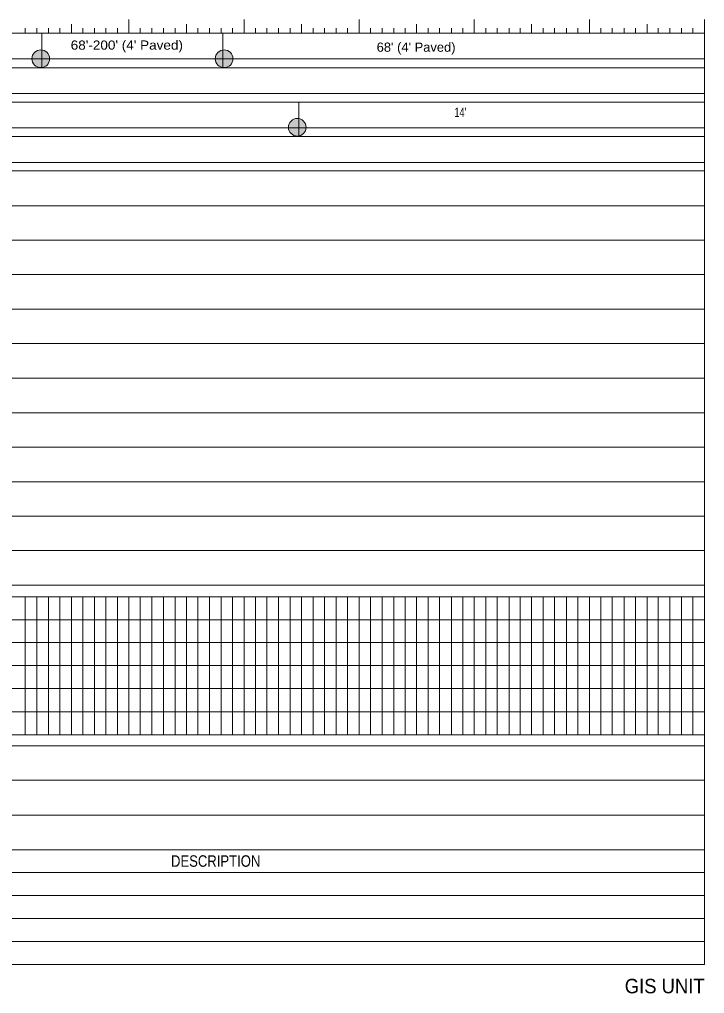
# Model space of a CAD drawing. Extents: x -6.5 to 15.1, y -11.3 to 5.1.
# Drawn here: x 9.13 to 15.09, y -11.3 to -2.82 of the extents above; entities that cross this region are included whole.
import ezdxf
from ezdxf.enums import TextEntityAlignment as Align

# ---------------------------------------------------------------- set-up
doc = ezdxf.new("R2010")
doc.units = 0
doc.header["$LTSCALE"] = 0.04
doc.layers.add('1', color=7, linetype='Continuous', lineweight=13)
doc.layers.add('2', color=7, linetype='Continuous', lineweight=13)

msp = doc.modelspace()

# ---------------------------------------------------------------- hatches: boundary and pattern name
at = {"layer": '1'}
for points in [[(9.391, -3.161, 1), (9.237, -3.161, 1)], [(10.986, -3.161, 1), (10.832, -3.161, 1)], [(11.623, -3.758, 1), (11.469, -3.758, 1)]]:
    msp.add_hatch(color=256, dxfattribs=at).paths.add_polyline_path(points)

# ---------------------------------------------------------------- linework, layer by layer
for p, q in [((9.322, -2.939), (9.322, -3.24)), ((10.897, -2.939), (10.897, -3.24)), ((11.559, -3.538), (11.559, -3.839))]:
    msp.add_line(p, q, dxfattribs=at)
for centre in [(9.314, -3.161), (10.909, -3.161), (11.546, -3.758)]:
    msp.add_circle(centre, 0.077, dxfattribs=at)
at = {"layer": '2'}
for p, q in [((9.58, -2.86), (9.58, -2.939)), ((10.081, -2.819), (10.081, -2.939)), ((10.581, -2.86), (10.581, -2.939)), ((11.082, -2.819), (11.082, -2.939)), ((11.582, -2.86), (11.582, -2.939)), ((12.083, -2.819), (12.083, -2.939)), ((12.584, -2.86), (12.584, -2.939)), ((13.084, -2.819), (13.084, -2.939)), ((13.585, -2.86), (13.585, -2.939)), ((14.088, -2.819), (14.088, -2.939)), ((14.589, -2.86), (14.589, -2.939)), ((15.089, -2.819), (15.089, -2.939)), ((-6.467, -2.939), (15.089, -2.939)), ((9.178, -2.896), (9.178, -2.939)), ((9.279, -2.896), (9.279, -2.939)), ((9.38, -2.896), (9.38, -2.939)), ((9.479, -2.896), (9.479, -2.939)), ((9.679, -2.896), (9.679, -2.939)), ((9.78, -2.896), (9.78, -2.939)), ((9.881, -2.896), (9.881, -2.939)), ((9.982, -2.896), (9.982, -2.939)), ((10.179, -2.896), (10.179, -2.939)), ((10.28, -2.896), (10.28, -2.939)), ((10.381, -2.896), (10.381, -2.939)), ((10.483, -2.896), (10.483, -2.939)), ((10.68, -2.896), (10.68, -2.939)), ((10.781, -2.896), (10.781, -2.939)), ((10.882, -2.896), (10.882, -2.939)), ((10.983, -2.896), (10.983, -2.939)), ((11.181, -2.896), (11.181, -2.939)), ((11.282, -2.896), (11.282, -2.939)), ((11.383, -2.896), (11.383, -2.939)), ((11.484, -2.896), (11.484, -2.939)), ((11.684, -2.896), (11.684, -2.939)), ((11.782, -2.896), (11.782, -2.939)), ((11.883, -2.896), (11.883, -2.939)), ((11.984, -2.896), (11.984, -2.939)), ((12.184, -2.896), (12.184, -2.939)), ((12.283, -2.896), (12.283, -2.939)), ((12.386, -2.896), (12.386, -2.939)), ((12.485, -2.896), (12.485, -2.939)), ((12.685, -2.896), (12.685, -2.939)), ((12.784, -2.896), (12.784, -2.939)), ((12.887, -2.896), (12.887, -2.939)), ((12.986, -2.896), (12.986, -2.939)), ((13.185, -2.896), (13.185, -2.939)), ((13.284, -2.896), (13.284, -2.939)), ((13.388, -2.896), (13.388, -2.939)), ((13.486, -2.896), (13.486, -2.939)), ((13.686, -2.896), (13.686, -2.939)), ((13.785, -2.896), (13.785, -2.939)), ((13.888, -2.896), (13.888, -2.939)), ((13.987, -2.896), (13.987, -2.939)), ((14.187, -2.896), (14.187, -2.939)), ((14.285, -2.896), (14.285, -2.939)), ((14.389, -2.896), (14.389, -2.939)), ((14.488, -2.896), (14.488, -2.939)), ((14.687, -2.896), (14.687, -2.939)), ((14.786, -2.896), (14.786, -2.939)), ((14.89, -2.896), (14.89, -2.939)), ((14.988, -2.896), (14.988, -2.939)), ((15.089, -11.048), (15.089, -2.939)), ((-4.943, -3.163), (15.089, -3.163)), ((-6.467, -3.24), (15.089, -3.24)), ((-4.943, -3.464), (15.089, -3.464)), ((-6.467, -3.538), (15.089, -3.538)), ((-4.943, -3.762), (15.089, -3.762)), ((-5.487, -3.839), (15.089, -3.839)), ((-4.943, -4.065), (15.089, -4.065)), ((-6.467, -4.138), (15.089, -4.138)), ((-5.487, -4.441), (15.089, -4.441)), ((-5.487, -4.742), (15.089, -4.742)), ((-5.487, -5.341), (15.089, -5.341)), ((-5.487, -5.642), (15.089, -5.642)), ((-6.467, -5.943), (15.089, -5.943)), ((-6.467, -6.244), (15.089, -6.244)), ((-6.467, -6.544), (15.089, -6.544)), ((-5.487, -6.845), (15.089, -6.845)), ((-6.467, -7.146), (15.089, -7.146)), ((-6.467, -7.445), (15.089, -7.445)), ((-6.467, -7.745), (15.089, -7.745)), ((-4.943, -7.847), (15.089, -7.847)), ((9.178, -7.847), (9.178, -9.048)), ((9.279, -7.847), (9.279, -9.048)), ((9.38, -7.847), (9.38, -9.048)), ((9.479, -7.847), (9.479, -9.048)), ((9.58, -7.847), (9.58, -9.048)), ((9.679, -7.847), (9.679, -9.048)), ((9.78, -7.847), (9.78, -9.048)), ((9.881, -7.847), (9.881, -9.048)), ((9.982, -7.847), (9.982, -9.048)), ((10.081, -7.847), (10.081, -9.048)), ((10.179, -7.847), (10.179, -9.048)), ((10.28, -7.847), (10.28, -9.048)), ((10.381, -7.847), (10.381, -9.048)), ((10.483, -7.847), (10.483, -9.048)), ((10.581, -7.847), (10.581, -9.048)), ((10.68, -7.847), (10.68, -9.048)), ((10.781, -7.847), (10.781, -9.048)), ((10.882, -7.847), (10.882, -9.048)), ((10.983, -7.847), (10.983, -9.048)), ((11.082, -7.847), (11.082, -9.048)), ((11.181, -7.847), (11.181, -9.048)), ((11.282, -7.847), (11.282, -9.048)), ((11.383, -7.847), (11.383, -9.048)), ((11.484, -7.847), (11.484, -9.048)), ((11.582, -7.847), (11.582, -9.048)), ((11.684, -7.847), (11.684, -9.048)), ((11.782, -7.847), (11.782, -9.048)), ((11.883, -7.847), (11.883, -9.048)), ((11.984, -7.847), (11.984, -9.048)), ((12.083, -7.847), (12.083, -9.048)), ((12.184, -7.847), (12.184, -9.048)), ((12.283, -7.847), (12.283, -9.048)), ((12.386, -7.847), (12.386, -9.048)), ((12.485, -7.847), (12.485, -9.048)), ((12.584, -7.847), (12.584, -9.048)), ((12.685, -7.847), (12.685, -9.048)), ((12.784, -7.847), (12.784, -9.048)), ((12.887, -7.847), (12.887, -9.048)), ((12.986, -7.847), (12.986, -9.048)), ((13.084, -7.847), (13.084, -9.048)), ((13.185, -7.847), (13.185, -9.048)), ((13.284, -7.847), (13.284, -9.048)), ((13.388, -7.847), (13.388, -9.048)), ((13.486, -7.847), (13.486, -9.048)), ((13.585, -7.847), (13.585, -9.048)), ((13.686, -7.847), (13.686, -9.048)), ((13.785, -7.847), (13.785, -9.048)), ((13.888, -7.847), (13.888, -9.048)), ((13.987, -7.847), (13.987, -9.048)), ((14.088, -7.847), (14.088, -9.048)), ((14.187, -7.847), (14.187, -9.048)), ((14.285, -7.847), (14.285, -9.048)), ((14.389, -7.847), (14.389, -9.048)), ((14.488, -7.847), (14.488, -9.048)), ((14.589, -7.847), (14.589, -9.048)), ((14.687, -7.847), (14.687, -9.048)), ((14.786, -7.847), (14.786, -9.048)), ((14.89, -7.847), (14.89, -9.048)), ((14.988, -7.847), (14.988, -9.048)), ((-4.943, -8.046), (15.089, -8.046)), ((-4.943, -8.246), (15.089, -8.246)), ((-4.943, -8.446), (15.089, -8.446)), ((-4.943, -8.646), (15.089, -8.646)), ((-4.943, -8.848), (15.089, -8.848)), ((-4.943, -9.048), (15.089, -9.048)), ((-4.943, -9.445), (15.089, -9.445)), ((-4.943, -9.748), (15.089, -9.748)), ((-6.467, -10.049), (15.089, -10.049)), ((3.269, -10.249), (15.089, -10.249)), ((3.269, -10.448), (15.089, -10.448)), ((3.269, -10.648), (15.089, -10.648)), ((6.583, -10.848), (15.089, -10.848)), ((-6.467, -11.048), (15.089, -11.048))]:
    msp.add_line(p, q, dxfattribs=at)
for points in [[(-6.467, -5.04), (-5.487, -5.04), (15.089, -5.04)], [(-6.467, -9.146), (-2.779, -9.146), (15.089, -9.146)]]:
    msp.add_lwpolyline(points, dxfattribs=at)

# ---------------------------------------------------------------- texts
at = {"layer": '1'}
for s, width, p in [("68'-200' (4' Paved)", 1.1, (10.0625, -3.082)), ("68' (4' Paved)", 1.05, (12.5795, -3.1)), ("14'", 0.75, (12.965, -3.667))]:
    msp.add_text(s, height=0.08, dxfattribs=dict(at, width=width)).set_placement(p, align=Align.CENTER)
at = {"layer": '2', "width": 0.85}
msp.add_text('DESCRIPTION', height=0.1001, dxfattribs=at).set_placement((10.8355, -10.198), align=Align.CENTER)
at = {"layer": '2', "width": 0.95}
msp.add_text('GIS UNIT', height=0.1262, dxfattribs=at).set_placement((15.09, -11.3), align=Align.RIGHT)

doc.saveas('drawing.dxf')
